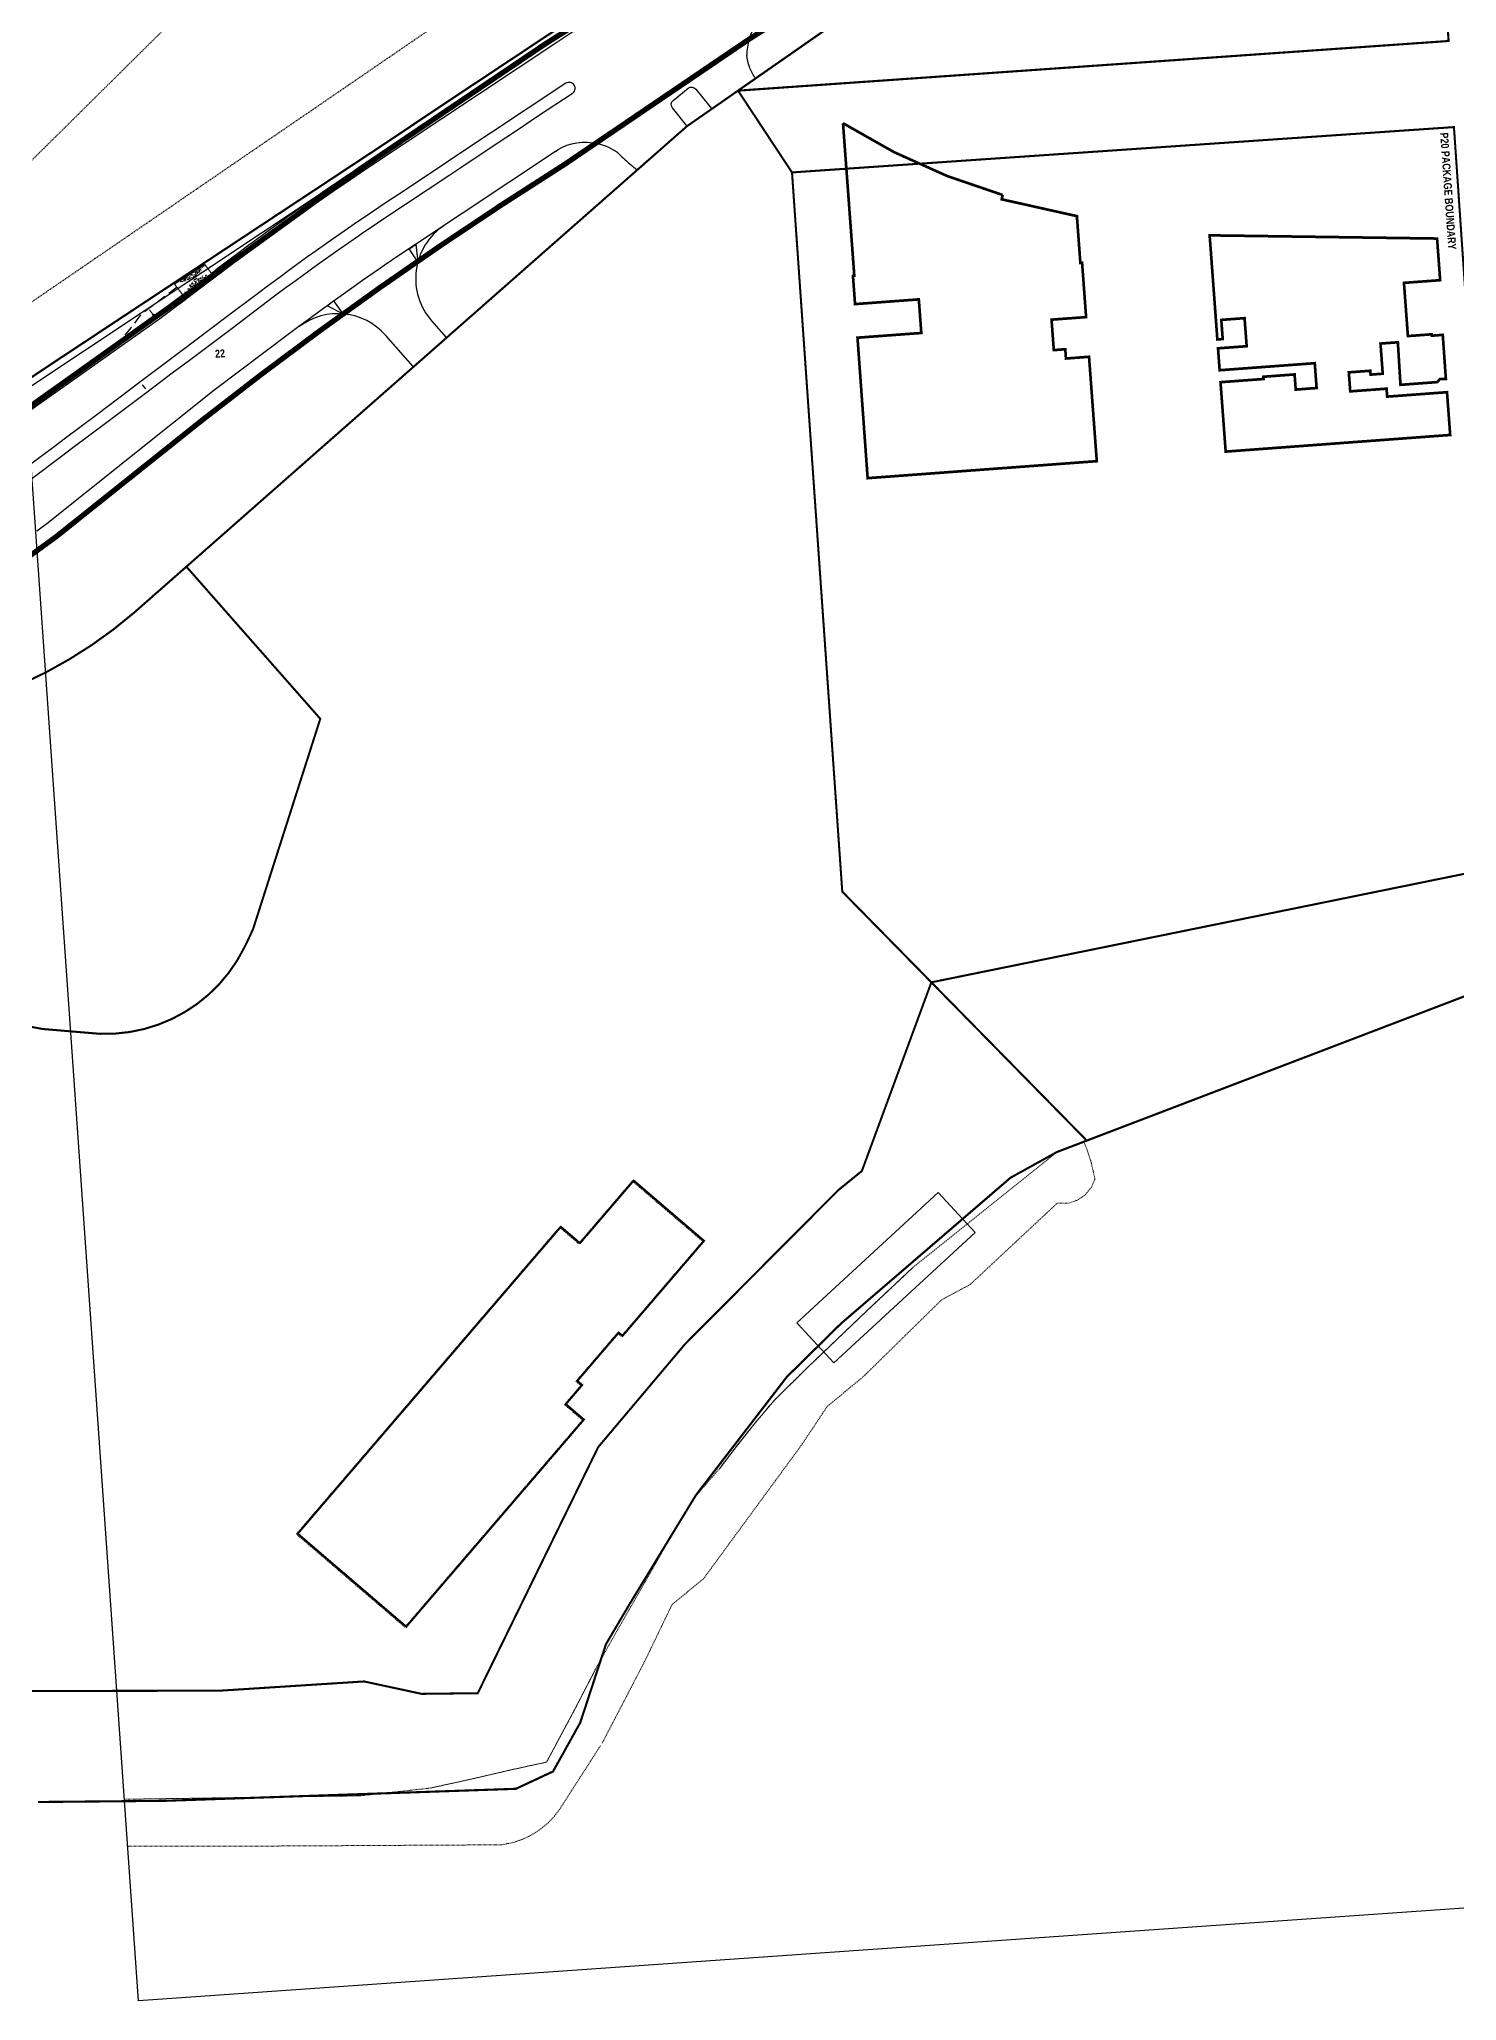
# Model space of a CAD drawing. Header units: millimetres. Extents: x 50357 to 985146, y 723188 to 1803594.
# Drawn here: x 834094 to 834359.7, y 819706.6 to 820074.3 of the extents above; entities that cross this region are included whole.
import ezdxf
from ezdxf.enums import TextEntityAlignment as Align
from ezdxf.xclip import XClip

# ---------------------------------------------------------------- set-up
doc = ezdxf.new("R2010")
doc.units = ezdxf.units.MM
doc.header["$LTSCALE"] = 3
doc.header["$MEASUREMENT"] = 0
for name, pattern in [('DASHED', [19.05, 12.7, -6.35]), ('DASHED2', [0.375, 0.25, -0.125]), ('DIVIDE', [1.25, 0.5, -0.25, 0, -0.25, 0, -0.25]), ('PHANTOM', [2.5, 1.25, -0.25, 0.25, -0.25, 0.25, -0.25]), ('x-baseplan$0$DGN Style 2', [1.94727e-06, 0, -1.94727e-06]), ('x-baseplan$0$XXXXX-PIW-DWG-P00-XXXX-R100-WS4-00$0$XXXXX-PIW-P-WHCGRDP1-XXX$0$HIDDEN', [9.525, 6.35, -3.175]), ('x-boundary$0$DGN Style 4', [76.563414, 38.257796, -19.128898, 0.047822, -19.128898])]:
    doc.linetypes.add(name, pattern=pattern)
doc.layers.get('Defpoints').update_dxf_attribs({"color": 32})
for name, color, linetype, lineweight in [('-Excluded area line', 7, 'DASHED2', 40), ('DraftConditionLine_AtGradeRoad_20180809', 7, 'Continuous', 0), ('x-baseplan$0$XXXXX-PIW-DWG-P00-XXXX-R100-WS4-00$0$XXXXX-PIW-P-WHCGRDP1-XXX$0$MMH125FS', 3, 'Continuous', 18), ('x-baseplan$0$XXXXX-PIW-DWG-P00-XXXX-R100-WS4-00$0$XXXXX-PIW-P-WHCGRDP1_RUN IN AND OUT-XXX$0$MMH060__', 3, 'Continuous', 13), ('x-baseplan$0$XXXXX-PIW-DWG-P00-XXXX-R100-WS4-00$0$XXXXX-PIW-P-WHCGRDP1_RUN IN AND OUT-XXX$0$MMH071__', 3, 'Continuous', 18)]:
    doc.layers.add(name, color=color, linetype=linetype, lineweight=lineweight)
for name, color, linetype in [('00-TITLEBOX', 7, 'Continuous'), ('00_Run-in', 1, 'Continuous'), ('00_Xref', 7, 'Continuous'), ('_PARCEL BOUNDARY', 10, 'DASHED'), ('x-baseplan$0$XXXXX-PIW-DWG-P00-XXXX-R100-WS4-00$0$XXXXX-PIW-P-WHCGRDP1-XXX$0$MMH030__', 3, 'Continuous'), ('x-baseplan$0$XXXXX-PIW-DWG-P00-XXXX-R100-WS4-00$0$XXXXX-PIW-P-WHCGRDP1-XXX$0$MMH125__', 3, 'x-baseplan$0$XXXXX-PIW-DWG-P00-XXXX-R100-WS4-00$0$XXXXX-PIW-P-WHCGRDP1-XXX$0$HIDDEN'), ('x-baseplan$0$XXXXX-PIW-DWG-P00-XXXX-R100-WS4-00$0$XXXXX-PIW-P-WHCGRDP1-XXX$0$MMH813_1', 3, 'Continuous'), ('x-baseplan$0$XXXXX-PIW-DWG-P00-XXXX-R100-WS4-00$0$XXXXX-PIW-P-WHCGRDP1-XXX$0$MMH813__', 3, 'Continuous'), ('x-baseplan$0$XXXXX-PIW-DWG-P00-XXXX-R100-WS4-00$0$XXXXX-PIW-P-WHCGRDP1_RUN IN AND OUT-XXX$0$MMH813_S', 3, 'Continuous')]:
    doc.layers.add(name, color=color, linetype=linetype)
doc.layers.add('x-baseplan$0$AR-ROAD_AR_BS_MI_', color=7, linetype='Continuous', true_color=0x6d6d6d)
doc.layers.add('x-boundary$0$AR-SIMS_BL_', color=7, linetype='x-boundary$0$DGN Style 4', true_color=0xff0505)
doc.styles.add('_BOLD', font='arialbd.ttf', dxfattribs={"width": 0.8})

# ---------------------------------------------------------------- blocks, each defined once
blk = doc.blocks.new('x-baseplan$0$XXXXX-PIW-DWG-P00-XXXX-R100-WS4-00$0$XXXXX-PIW-P-WHCGRDP1-XXX$0$FILL-SLOPE')
at = {"flags": 128}
blk.add_lwpolyline([(-0.06, 0.25), (0.06, 0.25), (-0.03772, 0.22678), (0.0279, 0.22678), (-0.02004, 0.20996), (0.02116, 0.20892), (-0.01586, 0.19736), (0, 0.18052), (0, 0)], dxfattribs=at)
blk = doc.blocks.new('x-baseplan$0$XXXXX-PIW-DWG-P00-XXXX-R100-WS4-00')
at = {"layer": 'x-baseplan$0$XXXXX-PIW-DWG-P00-XXXX-R100-WS4-00$0$XXXXX-PIW-P-WHCGRDP1_RUN IN AND OUT-XXX$0$MMH060__'}
h = blk.add_hatch(dxfattribs=at)
h.set_pattern_fill('AR-CONC', color=256, scale=0.005)
h.set_pattern_definition([(50, (0, 0), (0.910923345, -0.0796954277), [0.09525, -1.04775]), (355, (0, 0), (-0.1762171071, 0.9552842262), [0.0762, -0.83820292085]), (100.4514447, (0.0759, -0.0066), (0.73470623545, 0.87558875956), [0.080950044, -0.890451223]), (46.1842, (0, 0.254), (1.3553952045, -0.2102116397), [0.142875, -1.571625]), (96.63555761, (0.113, 0.2365), (1.1870206703, 1.237130623), [0.1214251157, -1.3356780408]), (351.18415117, (0, 0.254), (1.1870206703, 1.237130623), [0.1142998354, -1.2572986596]), (21, (0.127, 0.1905), (0.75807195635, -0.51132599094), [0.09525, -1.04775]), (326, (0.127, 0.1905), (0.30901014174, 0.9209398306), [0.0762, -0.8382]), (71.451445, (0.1902, 0.1479), (1.0670820964, 0.4096138444), [0.080950044, -0.890449688]), (37.5, (0, 0), (0.01544301625, 0.42277519437), [0, -0.82804, 0, -0.8509, 0, -0.841375]), (7.5, (0, 0), (0.33409831255, 0.50090287409), [0, -0.48514, 0, -0.80899, 0, -0.320675]), (327.5, (-0.2832, 0), (0.67795297583, -0.02864371996), [0, -0.3175, 0, -0.9906, 0, -1.31445]), (317.5, (-0.4102, 0), (0.74064590693, 0.12713245517), [0, -0.41275, 0, -0.65786, 0, -0.93345])])
edge = h.paths.add_edge_path()
edge.add_line((834260.35, 818031.27), (834265.73, 818035.32))
edge.add_line((834258.83, 818033.29), (834264.51, 818036.95))
at = {"layer": 'x-baseplan$0$XXXXX-PIW-DWG-P00-XXXX-R100-WS4-00$0$XXXXX-PIW-P-WHCGRDP1-XXX$0$MMH030__', "ltscale": 0.005142, "flags": 128}
blk.add_lwpolyline([(834253.4, 818013.66), (834252.8, 818014.45)], dxfattribs=at)
at = {"layer": 'x-baseplan$0$XXXXX-PIW-DWG-P00-XXXX-R100-WS4-00$0$XXXXX-PIW-P-WHCGRDP1-XXX$0$MMH125__', "ltscale": 0.1, "elevation": 6.25, "flags": 128}
blk.add_lwpolyline([(834259.27, 818032.71, -0.010568), (834252.55, 818027.65, -0.026), (834248.66, 818022.78, -5.003126)], format="xyb", dxfattribs=at)
at = {"layer": 'x-baseplan$0$XXXXX-PIW-DWG-P00-XXXX-R100-WS4-00$0$XXXXX-PIW-P-WHCGRDP1-XXX$0$MMH813_1'}
for p, q in [((834332.14, 818070.97, 6), (834310.99, 818056.9, 6.18)), ((834333.33, 818068.99, 6.18), (834327.06, 818064.82, 6.12)), ((834323.09, 818062.19, 6.12), (834318.73, 818059.28, 6.13)), ((834327.06, 818064.82, 6.12), (834323.09, 818062.19, 6.12)), ((834318.73, 818059.28, 6.13), (834312.27, 818054.99, 6.18)), ((834309.13, 818055.66, 6.2), (834300.8, 818050.13, 6.3)), ((834310.99, 818056.9, 6.18), (834309.13, 818055.66, 6.2)), ((834312.27, 818054.99, 6.18), (834310.4, 818053.75, 6.2)), ((834310.4, 818053.75, 6.2), (834302.07, 818048.21, 6.3)), ((834298.65, 818048.7, 6.33), (834295.56, 818046.63, 6.37)), ((834300.8, 818050.13, 6.3), (834298.65, 818048.7, 6.33)), ((834302.07, 818048.21, 6.3), (834299.92, 818046.78, 6.33)), ((834292.02, 818044.21, 6.41), (834288.37, 818041.68, 6.44)), ((834292.49, 818044.53, 6.4), (834292.02, 818044.21, 6.41)), ((834295.56, 818046.63, 6.37), (834292.49, 818044.53, 6.4)), ((834296.85, 818044.72, 6.37), (834293.79, 818042.64, 6.4)), ((834299.92, 818046.78, 6.33), (834296.85, 818044.72, 6.37)), ((834288.37, 818041.68, 6.44), (834284.28, 818038.78, 6.46)), ((834289.69, 818039.79, 6.44), (834285.62, 818036.91, 6.46)), ((834293.32, 818042.32, 6.41), (834289.69, 818039.79, 6.44)), ((834293.79, 818042.64, 6.4), (834293.32, 818042.32, 6.41)), ((834283.82, 818038.45, 6.46), (834280.22, 818035.84, 6.45)), ((834285.16, 818036.58, 6.46), (834281.58, 818033.98, 6.45)), ((834284.28, 818038.78, 6.46), (834283.82, 818038.45, 6.46)), ((834285.62, 818036.91, 6.46), (834285.16, 818036.58, 6.46)), ((834276.19, 818032.86, 6.42), (834274.86, 818031.86, 6.41)), ((834278.39, 818034.49, 6.44), (834276.19, 818032.86, 6.42)), ((834279.76, 818032.64, 6.44), (834277.57, 818031.02, 6.42)), ((834280.22, 818035.84, 6.45), (834278.39, 818034.49, 6.44)), ((834281.58, 818033.98, 6.45), (834279.76, 818032.64, 6.44)), ((834274.86, 818031.86, 6.41), (834268.2, 818026.85, 6.35)), ((834276.24, 818030.02, 6.41), (834269.58, 818025.01, 6.35)), ((834277.57, 818031.02, 6.42), (834276.24, 818030.02, 6.41)), ((834268.2, 818026.85, 6.35), (834260.21, 818020.84, 6.28)), ((834269.58, 818025.01, 6.35), (834261.59, 818019, 6.28)), ((834257, 818018.43, 6.26), (834252.21, 818014.83, 6.2)), ((834260.21, 818020.84, 6.28), (834257, 818018.43, 6.26)), ((834261.59, 818019, 6.28), (834258.38, 818016.59, 6.26)), ((834252.21, 818014.83, 6.2), (834244.22, 818008.82, 6.02)), ((834258.38, 818016.59, 6.26), (834253.6, 818012.99, 6.2)), ((834253.6, 818012.99, 6.2), (834245.6, 818006.98, 6.02)), ((834244.22, 818008.82, 6.02), (834238.38, 818004.42, 5.83)), ((834245.6, 818006.98, 6.02), (834239.76, 818002.58, 5.83)), ((834238.38, 818004.42, 5.83), (834236.23, 818002.81, 5.75)), ((834236.23, 818002.81, 5.75), (834228.24, 817996.79, 5.45)), ((834237.61, 818000.97, 5.75), (834229.62, 817994.96, 5.45)), ((834239.76, 818002.58, 5.83), (834237.61, 818000.97, 5.75))]:
    blk.add_line(p, q, dxfattribs=at)
blk.add_arc((834332.74, 818069.98), 1.15, 301.1434, 121.1434, dxfattribs=at)
at = {"layer": 'x-baseplan$0$XXXXX-PIW-DWG-P00-XXXX-R100-WS4-00$0$XXXXX-PIW-P-WHCGRDP1-XXX$0$MMH813__', "ltscale": 0.005142, "elevation": 5.71}
for points in [[(834337.38, 818084.35), (834297.41, 818057.78), (834291.58, 818053.89), (834290.75, 818053.33), (834289.09, 818052.21), (834288.26, 818051.64), (834287.44, 818051.07), (834286.61, 818050.51), (834284.15, 818048.79), (834283.33, 818048.22), (834280.87, 818046.48), (834280.05, 818045.9), (834279.24, 818045.32), (834278.43, 818044.73), (834275.99, 818042.97), (834275.18, 818042.38), (834274.38, 818041.78), (834273.57, 818041.19), (834272.76, 818040.59), (834271.16, 818039.4), (834269.9, 818038.46), (834265.73, 818035.32)], [(834260.35, 818031.27), (834255.44, 818027.58), (834255.19, 818027.4), (834222.81, 818004.47)]]:
    blk.add_lwpolyline(points, dxfattribs=at)
at = {"layer": 'x-baseplan$0$XXXXX-PIW-DWG-P00-XXXX-R100-WS4-00$0$XXXXX-PIW-P-WHCGRDP1-XXX$0$MMH813__', "ltscale": 0.005142}
blk.add_lwpolyline([(834330.19, 818058.17), (834330.67, 818058.49)], dxfattribs=at)
at = {"layer": 'x-baseplan$0$XXXXX-PIW-DWG-P00-XXXX-R100-WS4-00$0$XXXXX-PIW-P-WHCGRDP1-XXX$0$MMH813__', "ltscale": 0.005142, "flags": 128}
blk.add_lwpolyline([(834337.77, 818059.63), (834331.84, 818055.69)], dxfattribs=at)
at = {"layer": 'x-baseplan$0$XXXXX-PIW-DWG-P00-XXXX-R100-WS4-00$0$XXXXX-PIW-P-WHCGRDP1-XXX$0$MMH813__', "ltscale": 0.005142}
for points in [[(834329.89, 818079.37, 6.12), (834329.05, 818078.82, 6.11), (834328.22, 818078.26, 6.1), (834327.39, 818077.71, 6.09), (834321.56, 818073.84, 6.04), (834320.73, 818073.28, 6.04), (834317.4, 818071.07, 6.04), (834316.56, 818070.51, 6.04), (834313.23, 818068.3, 6.06), (834312.4, 818067.75, 6.06), (834306.57, 818063.87, 6.11), (834305.74, 818063.32, 6.12), (834297.41, 818057.78, 6.22), (834291.58, 818053.89, 6.29), (834290.75, 818053.33, 6.3), (834289.09, 818052.21, 6.32), (834288.26, 818051.64, 6.33), (834287.44, 818051.07, 6.34), (834286.61, 818050.51, 6.35), (834284.15, 818048.79, 6.37), (834283.33, 818048.22, 6.38), (834280.87, 818046.48, 6.39), (834280.05, 818045.9, 6.39), (834279.24, 818045.32, 6.39), (834278.43, 818044.73, 6.39), (834275.99, 818042.97, 6.38), (834275.18, 818042.38, 6.38), (834274.38, 818041.78, 6.38), (834273.57, 818041.19, 6.37), (834272.76, 818040.59, 6.36), (834271.16, 818039.4, 6.35), (834269.9, 818038.46, 6.34), (834266.57, 818035.95, 6.31)], [(834259.45, 818030.59, 6.25), (834255.44, 818027.58, 6.22), (834255.19, 818027.4, 6.22), (834252.74, 818025.67, 6.19), (834251.92, 818025.09, 6.19), (834251.11, 818024.51, 6.18), (834247.84, 818022.2, 6.13), (834247.02, 818021.62, 6.12), (834239.68, 818016.42, 5.95), (834238.86, 818015.84, 5.94), (834238.05, 818015.26, 5.91), (834233.15, 818011.8, 5.75)], [(834331.84, 818055.69, 0), (834305.6, 818038.25, 0), (834302.69, 818036.29, 0), (834299.79, 818034.32, 0), (834299.13, 818033.87, 0), (834295.77, 818031.54, 0), (834291.78, 818028.72, 0), (834291.14, 818028.25, 0), (834287.82, 818025.85, 0), (834285.84, 818024.4, 0), (834283.89, 818022.95, 0), (834282.4, 818021.83, 0), (834267.94, 818010.96, 0), (834236.67, 817985.99, 0), (834234.79, 817984.58, 0), (834234.39, 817984.28, 0), (834232.89, 817983.2, 0)], [(834330.19, 818058.17, 0), (834303.95, 818040.72, 0), (834301.02, 818038.76, 0), (834298.1, 818036.78, 0), (834297.44, 818036.32, 0), (834294.06, 818033.98, 0), (834290.05, 818031.13, 0), (834289.4, 818030.67, 0), (834286.07, 818028.25, 0), (834284.08, 818026.79, 0), (834282.11, 818025.33, 0), (834280.61, 818024.21, 0), (834266.15, 818013.33, 0), (834234.88, 817988.37, 0), (834233, 817986.96, 0)], [(834355.98, 818095.06, 0), (834355.75, 818094.92, 0), (834355.49, 818094.74, 0), (834355.48, 818094.73, 0), (834347.16, 818089.2, 0), (834338.61, 818084, 0), (834333.12, 818080.37, 0), (834330.28, 818078.46, 0), (834294.62, 818054.76, 0), (834291.59, 818052.72, 0), (834288.57, 818050.67, 0), (834287.89, 818050.2, 0), (834284.4, 818047.78, 0), (834280.25, 818044.84, 0), (834279.57, 818044.36, 0), (834276.13, 818041.86, 0), (834274.07, 818040.35, 0), (834272.04, 818038.84, 0), (834270.49, 818037.68, 0), (834256.03, 818026.8, 0), (834223.37, 818003.67, 0)], [(834366.48, 818079.21, 5.96), (834367.48, 818081.56, 5.99), (834367.81, 818082.13, 6), (834368.73, 818083.39, 6.01), (834370.29, 818084.96, 6.03), (834372.08, 818086.19, 6.04)], [(834337.77, 818059.63, 0), (834337.21, 818059.75, 0), (834336.21, 818059.85, 0), (834335.22, 818059.85, 0), (834334.22, 818059.75, 0), (834333.24, 818059.55, 0), (834332.29, 818059.26, 0), (834331.36, 818058.87, 0), (834330.67, 818058.49, 0)]]:
    blk.add_polyline3d(points, dxfattribs=at)
at = {"layer": 'x-baseplan$0$XXXXX-PIW-DWG-P00-XXXX-R100-WS4-00$0$XXXXX-PIW-P-WHCGRDP1_RUN IN AND OUT-XXX$0$MMH060__'}
for p, q in [((834258.83, 818033.29), (834264.51, 818036.95, 19.94)), ((834264.51, 818036.95, 19.94), (834265.73, 818035.32, 5.71)), ((834258.83, 818033.29), (834260.35, 818031.27, 6.49)), ((834260.35, 818031.27, 6.49), (834265.73, 818035.32, 5.71))]:
    blk.add_line(p, q, dxfattribs=at)
at = {"layer": 'x-baseplan$0$XXXXX-PIW-DWG-P00-XXXX-R100-WS4-00$0$XXXXX-PIW-P-WHCGRDP1_RUN IN AND OUT-XXX$0$MMH071__'}
for p, q in [((834265.73, 818035.32, 5.71), (834266.32, 818034.54)), ((834260.35, 818031.27, 6.49), (834260.94, 818030.49))]:
    blk.add_line(p, q, dxfattribs=at)
at = {"layer": 'x-baseplan$0$XXXXX-PIW-DWG-P00-XXXX-R100-WS4-00$0$XXXXX-PIW-P-WHCGRDP1_RUN IN AND OUT-XXX$0$MMH813_S'}
for p, q in [((834265.73, 818035.32, 6.46), (834267.52, 818035.44)), ((834267.52, 818035.44), (834266.32, 818034.54)), ((834260.35, 818031.27, 6.49), (834259.74, 818029.59)), ((834259.74, 818029.59), (834260.94, 818030.49))]:
    blk.add_line(p, q, dxfattribs=at)
for points in [[(834304.42, 818037.46), (834302.76, 818039.93), (834304.01, 818040.76)], [(834290.42, 818027.73), (834288.67, 818030.14), (834287.46, 818029.26)]]:
    blk.add_lwpolyline(points, close=True, dxfattribs=at)
at = {"layer": 'x-baseplan$0$XXXXX-PIW-DWG-P00-XXXX-R100-WS4-00$0$XXXXX-PIW-P-WHCGRDP1-XXX$0$MMH125FS', "ltscale": 100, "xscale": 5.202295715236875, "yscale": 5.202295715236875, "zscale": 5.202295715236875, "rotation": 218.061887046463}
blk.add_blockref('x-baseplan$0$XXXXX-PIW-DWG-P00-XXXX-R100-WS4-00$0$XXXXX-PIW-P-WHCGRDP1-XXX$0$FILL-SLOPE', (834254.09, 818028.47), dxfattribs=at)
blk = doc.blocks.new('x-baseplan')
blk.add_lwpolyline([(834375.48, 817838.59), (834401.96, 817863.03), (834408.88, 817855.53), (834382.4, 817831.09)], close=True)
at = {"layer": 'x-baseplan$0$AR-ROAD_AR_BS_MI_'}
blk.add_line((834217.07, 818004.36), (834353.63, 818095.16), dxfattribs=at)
at = {"layer": 'x-baseplan$0$AR-ROAD_AR_BS_MI_', "linetype": 'x-baseplan$0$DGN Style 2', "lineweight": 0}
for p, q in [((834376.45, 817815.83), (834357.95, 817790.58)), ((834356.49, 817806.09), (834360.93, 817811.23)), ((834357.95, 817790.58), (834352.08, 817785.79)), ((834352.08, 817785.79), (834346.93, 817775.09)), ((834346.93, 817775.09), (834338.95, 817759.75))]:
    blk.add_line(p, q, dxfattribs=at)
at = {"layer": 'x-baseplan$0$AR-ROAD_AR_BS_MI_', "linetype": 'x-baseplan$0$DGN Style 2', "flags": 128}
for points in [[(834344.62, 818162.09), (834344.39, 818162.07), (834343.83, 818162.01), (834343.27, 818161.93), (834342.72, 818161.85), (834342.16, 818161.76), (834341.61, 818161.66), (834341.06, 818161.55), (834340.51, 818161.43), (834339.96, 818161.3), (834339.42, 818161.16), (834338.87, 818161.01), (834338.33, 818160.85), (834333.7, 818157.18), (834236.42, 818060.84)], [(834236.41, 818060.84), (834194.52, 818019.36)]]:
    blk.add_lwpolyline(points, dxfattribs=at)
at = {"layer": 'x-baseplan$0$AR-ROAD_AR_BS_MI_', "linetype": 'x-baseplan$0$DGN Style 2', "lineweight": 0, "flags": 128}
for points in [[(834338.64, 817759.3), (834330.93, 817747.27), (834329.82, 817745.85), (834328.55, 817744.57), (834327.14, 817743.44), (834325.61, 817742.49), (834323.97, 817741.72), (834322.26, 817741.14), (834320.08, 817740.72), (834269.72, 817740.45), (834219.96, 817740.53), (834189.17, 817741.14), (834167.98, 817742.62), (834089.24, 817741.61), (834063.8, 817742), (834061.99, 817741.99), (834060.19, 817741.98), (834058.38, 817741.99), (834056.57, 817742.02), (834054.77, 817742.06), (834052.96, 817742.12), (834051.16, 817742.19), (834049.35, 817742.23), (834047.56, 817742.48), (834045.82, 817742.95), (834044.14, 817743.62), (834042.59, 817744.54), (834041.04, 817745.47), (834039.5, 817746.42), (834037.72, 817747.53), (834017.77, 817760.4), (834002.15, 817771.82), (833988.2, 817785.4), (833964.24, 817813.25), (833941.51, 817845.5), (833942.28, 817909.63), (833942.24, 817939.9), (833942.53, 817969.8), (833941.17, 817989.39), (833943.36, 818000.04)], [(834552.25, 817919.49), (834458.71, 817883.8), (834424.35, 817870.7)], [(834424.35, 817870.7), (834410.76, 817859.81), (834397.21, 817848.95), (834388.64, 817840.88), (834381.76, 817834.3), (834377.38, 817830.12), (834371.2, 817824.04), (834367.71, 817819.9), (834364.12, 817815.42), (834360.93, 817811.23)], [(834429.23, 817872.57), (834429.99, 817870.65), (834430.55, 817868.93), (834431.35, 817865.55), (834430.62, 817863.9), (834429.46, 817862.52), (834427.96, 817861.53), (834426.24, 817860.99), (834424.25, 817860.99), (834407.95, 817845.77), (834402.59, 817842.88), (834387.91, 817828.49), (834381.12, 817822.87), (834376.45, 817815.83)], [(834356.49, 817806.09), (834356.49, 817806.08), (834353.36, 817801.12), (834348.18, 817792.05), (834342, 817781.29), (834337.82, 817773.86), (834333.93, 817766.29), (834328.55, 817756.22), (834321.67, 817754.73), (834314.9, 817753.14), (834306.78, 817751.36), (834293.69, 817749.91), (834251.08, 817749.28), (834225.55, 817749.28), (834207.55, 817749.19), (834176.44, 817748.99), (834157.37, 817748.89), (834129.08, 817748.76), (834114.3, 817749.6), (834102.06, 817750.94), (834095.28, 817751.73), (834087.65, 817752.45), (834080.5, 817754.51), (834075.53, 817755.48), (834068.5, 817749.3), (834052.26, 817749.67), (834046.21, 817753.18), (834034.66, 817759.38), (834019.87, 817769.75), (834005.84, 817781.13), (833992.64, 817793.47), (833980.34, 817806.7), (833968.99, 817820.76), (833959.72, 817834.12), (833950.31, 817850)]]:
    blk.add_lwpolyline(points, dxfattribs=at)
at = {"layer": 'x-baseplan$0$AR-ROAD_AR_BS_MI_', "lineweight": 13, "flags": 128}
for points in [[(834397.21, 817848.95), (834388.64, 817840.88), (834381.76, 817834.3), (834377.38, 817830.12)], [(834377.38, 817830.12), (834371.2, 817824.04)], [(834371.2, 817824.04), (834367.71, 817819.9), (834364.12, 817815.42), (834360.93, 817811.23)], [(834337.82, 817773.86), (834333.93, 817766.29), (834328.55, 817756.23)], [(834321.67, 817754.73), (834314.9, 817753.14), (834306.78, 817751.36)], [(834328.55, 817756.23), (834321.67, 817754.73)], [(834293.69, 817749.91), (834251.08, 817749.29)]]:
    blk.add_lwpolyline(points, dxfattribs=at)
at = {"layer": 'x-baseplan$0$AR-ROAD_AR_BS_MI_', "linetype": 'x-baseplan$0$DGN Style 2'}
blk.add_open_spline([(834217.16, 818123.01), (834207.97, 818108.73), (834203.01, 818100.94), (834198.06, 818093.15), (834190.62, 818081.99), (834182.3, 818069.51), (834173.97, 818057.03), (834172.72, 818055.14), (834172.44, 818054.65), (834171.88, 818053.67), (834171.38, 818052.72), (834170.77, 818051.37), (834170.42, 818050.51), (834170.28, 818050.12), (834170.23, 818049.92), (834170.19, 818049.72), (834170.14, 818049.49), (834169.74, 818048.4), (834169.42, 818047.3), (834168.84, 818044.68), (834168.59, 818042.67), (834168.57, 818039.77), (834168.68, 818038.3), (834168.81, 818037.28), (834168.89, 818036.75), (834169.04, 818035.78), (834169.24, 818034.82), (834169.45, 818033.9), (834169.58, 818033.39), (834169.71, 818032.88), (834169.9, 818032.21), (834170.19, 818031.2), (834170.69, 818029.81), (834171.03, 818028.91), (834171.4, 818028.04), (834171.78, 818027.15), (834172.27, 818026.17), (834172.54, 818025.66), (834173.27, 818024.36), (834174.13, 818023.08), (834175.87, 818020.97), (834176.82, 818019.99), (834178.14, 818018.82), (834178.57, 818018.47), (834179.74, 818017.57), (834180.76, 818016.89), (834182.31, 818016), (834183.08, 818015.6), (834183.86, 818015.19), (834184.88, 818014.7), (834185.91, 818014.23), (834187.24, 818013.67), (834188, 818013.38), (834189.35, 818012.87), (834190.12, 818012.62), (834190.98, 818012.34), (834191.52, 818012.19), (834192.05, 818012.05), (834192.9, 818011.86), (834193.86, 818011.69), (834195.59, 818011.53), (834196.73, 818011.51), (834198.12, 818011.6), (834199.27, 818011.69), (834200.93, 818011.93), (834201.95, 818012.12), (834203.03, 818012.35), (834203.99, 818012.58), (834205.45, 818013.01), (834207.14, 818013.56), (834208.4, 818014.1), (834209.52, 818014.66), (834210.66, 818015.27), (834211.75, 818015.98), (834212.64, 818016.64), (834212.85, 818016.8), (834213.05, 818016.96), (834213.38, 818017.18), (834235.42, 818032.28), (834257.46, 818047.37), (834313.23, 818085.55)], degree=3, knots=[0, 0, 0, 0, 0.118549, 0.119922, 0.119922, 0.292667, 0.314758, 0.314758, 0.322104, 0.322104, 0.329451, 0.336081, 0.341297, 0.341488, 0.341488, 0.343923, 0.344155, 0.344618, 0.358987, 0.358987, 0.379393, 0.385178, 0.39664, 0.398543, 0.398543, 0.403565, 0.411326, 0.411326, 0.415739, 0.418174, 0.418174, 0.424794, 0.431794, 0.437349, 0.437349, 0.444091, 0.44981, 0.451582, 0.451582, 0.469286, 0.471423, 0.487063, 0.487063, 0.494301, 0.494301, 0.506246, 0.510156, 0.517505, 0.517505, 0.52162, 0.532201, 0.532201, 0.540333, 0.542782, 0.550898, 0.550898, 0.554553, 0.55809, 0.55809, 0.565833, 0.570707, 0.580657, 0.580657, 0.588819, 0.595598, 0.602376, 0.602376, 0.609847, 0.615173, 0.622211, 0.632923, 0.632923, 0.638514, 0.649735, 0.649735, 0.652952, 0.653071, 0.653071, 0.658133, 1, 1, 1, 1], dxfattribs=at)
blk.add_blockref('x-baseplan$0$XXXXX-PIW-DWG-P00-XXXX-R100-WS4-00', (0, 0))
blk = doc.blocks.new('PARCEL BOUNDARY')
at = {"layer": '_PARCEL BOUNDARY', "ltscale": 0.2, "const_width": 400}
for points in [[(835046275, 817368216), (834552235, 817304559), (834423997, 817255556), (834415272, 817250725), (834383474, 817223368), (834373340, 817213382), (834356312, 817191233), (834343998, 817171014), (834339429, 817163257), (834334619, 817148570), (834329521, 817139415), (834322539, 817136162), (834256694, 817133907), (834232989, 817133690)], [(834493654, 817517222), (834495714, 817487766), (834497384, 817463828), (834364188, 817454516), (834426900, 817498196), (834444635, 817513795)]]:
    blk.add_lwpolyline(points, dxfattribs=at)
blk.add_lwpolyline([(834221184, 817393764), (834236604, 817404009), (834264376, 817422377), (834297078, 817443981), (834310419, 817452901), (834352558, 817480871, 0.0821189)], format="xyb", dxfattribs=at)
at = {"layer": '_PARCEL BOUNDARY', "ltscale": 100, "const_width": 383}
for points in [[(834374306, 817439184), (834364188, 817454516), (834354598, 817447836), (834251000, 817356662), (834247124, 817353518), (834243074, 817350602), (834238864, 817347922), (834234507, 817345489), (834230017, 817343309)], [(834429575, 817257676), (834383731, 817304357), (834374306, 817439184), (834498385, 817447685), (834507891, 817309233)], [(834825297, 817359878), (834547391, 817324442), (834507889, 817309232), (834400429, 817287354), (834387406, 817251986), (834383005, 817248414), (834354246, 817219522), (834337980, 817200220), (834315409, 817154090), (834304897, 817153962), (834294102, 817156289), (834266885, 817154545), (834097559, 817154381)]]:
    blk.add_lwpolyline(points, dxfattribs=at)
at = {"layer": '_PARCEL BOUNDARY', "ltscale": 100, "const_width": 383, "flags": 128}
blk.add_lwpolyline([(834260789, 817365275), (834285886, 817336758), (834273307, 817297390, -0.0125363), (834271640, 817293857, -0.2950948), (834244613, 817277698, -0.2491379), (834154832, 817329505, 0.128618), (834178082, 817337195)], format="xyb", dxfattribs=at)
blk.add_lwpolyline([(834357819, 817238886), (834344632, 817250195), (834334564, 817238456), (834330978, 817241531), (834281657, 817183996), (834302000, 817166552), (834335298, 817205381), (834331915, 817208282), (834334981, 817211857), (834334066, 817212642), (834341825, 817221691), (834342543, 817221075), (834357819, 817238886)], dxfattribs=at)
at = {"layer": '_PARCEL BOUNDARY', "ltscale": 100, "const_width": 383, "elevation": -10000, "flags": 128}
blk.add_lwpolyline([(834357819, 817238886), (834344632, 817250195), (834334564, 817238456), (834330978, 817241531), (834281657, 817183996), (834302000, 817166552), (834335298, 817205381), (834331915, 817208282), (834334981, 817211857), (834334066, 817212642), (834341825, 817221691), (834342543, 817221075), (834357819, 817238886)], dxfattribs=at)
at = {"layer": 'Defpoints', "style": '_BOLD', "width": 0.8}
blk.add_text('P20 PACKAGE BOUNDARY', height=1500, rotation=274.00124, dxfattribs=at).set_placement((834496559, 817435644, 994000), align=Align.CENTER)
blk.add_text('22', height=1500, rotation=4.00124, dxfattribs=at).set_placement((834266210, 817404425, 994000))

msp = doc.modelspace()

# ---------------------------------------------------------------- hatches: boundary and pattern name
at = {"layer": '-Excluded area line'}
h = msp.add_hatch(dxfattribs=at)
h.set_pattern_fill('ANSI31', color=256)
h.set_pattern_definition([(45, (-139.47494, 1995.13076), (-0.088388347648, 0.088388347648), [])])
edge = h.paths.add_edge_path(flags=0)
edge.add_arc((834436.5268, 820041.2161), 0.5122, 0, 360)
edge = h.paths.add_edge_path(flags=17)
edge.add_line((834370.1796, 819898.3582), (834354.1764, 820127.3308))
edge.add_line((834354.1764, 820127.3308), (834355.7473, 820127.4406))
edge.add_line((834355.7473, 820127.4406), (834352.9692, 820167.1368))
edge.add_line((834352.9692, 820167.1368), (834351.3095, 820168.2318))
edge.add_line((834351.3095, 820168.2318), (834350.2016, 820184.0723))
edge.add_line((834350.2016, 820184.0723), (834350.2024, 820184.0729))
edge.add_arc((834337.5716, 820166.7457), 21.4422, 53.905246, 53.909549, ccw=False)
edge.add_line((834350.2037, 820184.0719), (834353.336, 820181.5063))
edge.add_line((834353.336, 820181.5063), (834358.2744, 820176.9438))
edge.add_arc((834422.1325, 820262.4089), 106.6872, 233.233545, 261.758005)
edge.add_line((834406.8385, 820156.8237), (834414.6807, 820155.7938))
edge.add_line((834414.6807, 820155.7938), (834431.0888, 820153.6391))
edge.add_line((834431.0888, 820153.6391), (834466.4887, 820152.6977))
edge.add_line((834466.4887, 820152.6977), (834466.489, 820152.6974))
edge.add_line((834466.489, 820152.6974), (834466.4918, 820152.6976))
edge.add_line((834466.4918, 820152.6976), (834490.6781, 820153.5131))
edge.add_line((834490.6781, 820153.5131), (834493.6229, 820153.7196))
edge.add_line((834493.6229, 820153.7196), (834497.3389, 820100.6412))
edge.add_line((834497.3389, 820100.6412), (834503.3242, 820101.0602))
edge.add_line((834503.3242, 820101.0602), (834506.8161, 820051.1823))
edge.add_line((834506.8161, 820051.1823), (834500.8302, 820050.7633))
edge.add_line((834500.8302, 820050.7633), (834503.924, 820006.5714))
edge.add_line((834503.924, 820006.5714), (834501.6802, 820006.4143))
edge.add_line((834501.6802, 820006.4143), (834503.9259, 819974.3285))
edge.add_line((834503.9259, 819974.3285), (834504.6981, 819962.9897))
edge.add_line((834504.6981, 819962.9897), (834505.4238, 819963.0405))
edge.add_line((834505.4238, 819963.0405), (834506.1496, 819963.0912))
edge.add_line((834506.1496, 819963.0912), (834508.6469, 819927.0094))
edge.add_line((834508.6469, 819927.0094), (834507.2588, 819926.734))
edge.add_line((834507.2588, 819926.734), (834412.7758, 819914.6199))
edge.add_line((834412.7758, 819914.6199), (834370.1796, 819898.3582))
edge = h.paths.add_edge_path(flags=0)
edge.add_arc((834436.5268, 820041.2161), 0.5122, 0, 360)
h.paths.add_polyline_path([(834443.6736, 819938.9851), (834436.5268, 820041.2161), (834364.2033, 820036.1601), (834372.2756, 819920.6896), (834407.966, 819934.432)], flags=0)
h.paths.add_polyline_path([(834436.5268, 820041.2161), (834364.2033, 820036.1601), (834372.2756, 819920.6896), (834407.966, 819934.432), (834443.6736, 819938.9851)], flags=0)
h.paths.add_polyline_path([(834437.1913, 820039.1464), (834449.6784, 820040.0193), (834449.4933, 820042.6664), (834437.0063, 820041.7934)], flags=8)
h.paths.add_polyline_path([(834477.4882, 819990.9035), (834447.8591, 819988.8322), (834444.432, 820037.8561), (834474.0611, 820039.9274)], flags=0)
edge = h.paths.add_edge_path(flags=17)
edge.add_line((834370.1796, 819898.3582), (834354.1764, 820127.3308))
edge.add_line((834354.1764, 820127.3308), (834355.7473, 820127.4406))
edge.add_line((834355.7473, 820127.4406), (834352.9692, 820167.1368))
edge.add_line((834352.9692, 820167.1368), (834351.3095, 820168.2318))
edge.add_line((834351.3095, 820168.2318), (834350.2016, 820184.0723))
edge.add_line((834350.2016, 820184.0723), (834350.2024, 820184.0729))
edge.add_arc((834337.5716, 820166.7457), 21.4422, 53.905246, 53.909549, ccw=False)
edge.add_line((834350.2037, 820184.0719), (834353.336, 820181.5063))
edge.add_line((834353.336, 820181.5063), (834358.2744, 820176.9438))
edge.add_arc((834422.1325, 820262.4089), 106.6872, 233.233545, 261.758005)
edge.add_line((834406.8385, 820156.8237), (834414.6807, 820155.7938))
edge.add_line((834414.6807, 820155.7938), (834431.0888, 820153.6391))
edge.add_line((834431.0888, 820153.6391), (834466.4887, 820152.6977))
edge.add_line((834466.4887, 820152.6977), (834466.489, 820152.6974))
edge.add_line((834466.489, 820152.6974), (834466.4918, 820152.6976))
edge.add_line((834466.4918, 820152.6976), (834490.6781, 820153.5131))
edge.add_line((834490.6781, 820153.5131), (834493.6229, 820153.7196))
edge.add_line((834493.6229, 820153.7196), (834497.3389, 820100.6412))
edge.add_line((834497.3389, 820100.6412), (834503.3242, 820101.0602))
edge.add_line((834503.3242, 820101.0602), (834506.8161, 820051.1823))
edge.add_line((834506.8161, 820051.1823), (834500.8302, 820050.7633))
edge.add_line((834500.8302, 820050.7633), (834503.924, 820006.5714))
edge.add_line((834503.924, 820006.5714), (834501.6802, 820006.4143))
edge.add_line((834501.6802, 820006.4143), (834503.9259, 819974.3285))
edge.add_line((834503.9259, 819974.3285), (834504.6981, 819962.9897))
edge.add_line((834504.6981, 819962.9897), (834505.4238, 819963.0405))
edge.add_line((834505.4238, 819963.0405), (834506.1496, 819963.0912))
edge.add_line((834506.1496, 819963.0912), (834508.6469, 819927.0094))
edge.add_line((834508.6469, 819927.0094), (834507.2588, 819926.734))
edge.add_line((834507.2588, 819926.734), (834412.7758, 819914.6199))
edge.add_line((834412.7758, 819914.6199), (834370.1796, 819898.3582))
edge = h.paths.add_edge_path(flags=0)
edge.add_line((834403.4392, 820100.9781), (834400.9072, 820137.2129))
edge.add_line((834400.9072, 820137.2129), (834394.0525, 820136.7515))
edge.add_line((834394.0525, 820136.7515), (834383.7833, 820138.9945))
edge.add_line((834383.7833, 820138.9945), (834386.4241, 820150.9795))
edge.add_arc((834419.1147, 820262.6947), 116.4, 237.276176, 253.689242, ccw=False)
edge.add_line((834356.19, 820164.769), (834360.8576, 820098.0013))
edge.add_line((834360.8576, 820098.0013), (834403.4392, 820100.9781))
h.paths.add_polyline_path([(834427.1602, 820102.6345), (834424.329, 820143.1329), (834466.987, 820142.4068), (834469.5602, 820105.6004)], flags=0)

# ---------------------------------------------------------------- linework, layer by layer
at = {"layer": '00-TITLEBOX', "color": 96, "linetype": 'DIVIDE', "ltscale": 100, "const_width": 0.5}
msp.add_lwpolyline([(834244.6333, 820058.599, 0.07016342), (834274.5546, 820045.1443), (834274.3788, 820044.329), (834288.4754, 820041.1763), (834289.1259, 820032.401), (834289.449, 820032.4241), (834290.2024, 820022.2487), (834283.7232, 820021.7684), (834284.146, 820016.064), (834286.2952, 820016.2233), (834286.424, 820014.4859), (834290.7534, 820014.8068), (834292.2023, 819995.2391), (834249.2536, 819992.0556), (834247.352, 820018.3877), (834259.3115, 820019.2743), (834258.8447, 820025.5711), (834246.8914, 820024.685), (834246.4983, 820029.988), (834246.7493, 820030.0066), (834244.6333, 820058.599)], format="xyb", dxfattribs=at)
msp.add_lwpolyline([(834313.358, 820037.5748), (834355.9882, 820036.9746), (834356.5668, 820029.1703), (834356.2972, 820029.1503), (834356.2972, 820029.1503), (834349.7822, 820028.6674), (834350.5216, 820018.692), (834354.9802, 820019.0225), (834354.9987, 820018.7663), (834357.0557, 820018.9188), (834357.6384, 820010.6685), (834356.5206, 820010.6354), (834356.0278, 820010.0636), (834349.1284, 820009.5522), (834348.6382, 820017.5268), (834345.3843, 820017.2856), (834345.8033, 820011.6338), (834343.5213, 820011.4646), (834343.4672, 820012.1879), (834339.4494, 820011.89), (834339.7137, 820008.3249), (834346.5242, 820008.8297), (834346.6348, 820007.3375), (834357.8525, 820008.169), (834358.4468, 820000.1525), (834316.364, 819997.0307), (834315.399, 820010.0463), (834323.4594, 820010.6432), (834323.4281, 820011.065), (834329.2831, 820011.4987), (834329.4936, 820008.6597), (834333.4103, 820008.9501), (834333.065, 820013.6075), (834315.2332, 820012.2853), (834314.9285, 820016.3934), (834320.2989, 820016.7914), (834319.9091, 820022.0494), (834315.5424, 820021.7257), (834315.81, 820018.135), (834314.8057, 820018.0605), (834313.358, 820037.5748)], dxfattribs=at)
at = {"layer": '00_Run-in'}
for p, q in [((834164.0422, 820012.9926, -0.0001), (834158.9246, 820018.8076, -0.0001)), ((834167.5184, 820021.5259, -0.0001), (834170.2331, 820018.4412, 0))]:
    msp.add_line(p, q, dxfattribs=at)
msp.add_lwpolyline([(834215.3697, 820058.1201), (834212.6594, 820061.4755, -0.41421356), (834212.809, 820062.8817), (834215.6247, 820065.156, -0.41421356), (834217.0309, 820065.0065), (834219.9759, 820061.3605)], format="xyb", dxfattribs=at)
for points in [[(834164.9432, 820032.5862), (834163.2872, 820035.0577), (834164.5358, 820035.889)], [(834150.9431, 820022.8619), (834149.1978, 820025.2712), (834147.9831, 820024.3913)]]:
    msp.add_lwpolyline(points, close=True, dxfattribs=at)
for centre, radius, start, end in [((834239.3621, 820071.0466, 17.8919), 12.7854, 165.072206, 178.662343), ((834236.2401, 820073.0252), 10, 215.78852, 216.318307), ((834197.2369, 820046.5513), 8.2822, 46.980658, 82.663742), ((834176.5288, 820029.4557, -0.0001), 12, 123.678106, 221.350196), ((834149.9163, 820010.8797, -0.0001), 12, 41.350196, 126.842303)]:
    msp.add_arc(centre, radius, start, end, dxfattribs=at)
for points, knots in [([(834228.1283, 820067.1773), (834227.9148, 820067.485), (834227.5266, 820068.1268), (834226.9167, 820069.4981), (834226.6584, 820070.6002), (834226.5801, 820071.345)], [-1, -1, -1, -1, -0.75, -0.5, 0, 0, 0, 0]), ([(834202.8874, 820052.6066), (834203.6626, 820051.8144), (834204.6842, 820050.8958), (834205.7733, 820050.0623), (834205.9845, 820049.9057)], [-1, -1, -1, -1, -0.75, -0.690676233, -0.690676233, -0.690676233, -0.690676233])]:
    msp.add_open_spline(points, degree=3, knots=knots, dxfattribs=at)
at = {"layer": 'Defpoints'}
msp.add_lwpolyline([(834063.1753, 820412.9749), (834767.4033, 820462.2058), (834816.7833, 819755.845), (834112.5554, 819706.6141)], close=True, dxfattribs=at)
at = {"layer": 'DraftConditionLine_AtGradeRoad_20180809', "linetype": 'PHANTOM', "ltscale": 0.3, "const_width": 1, "flags": 128}
msp.add_lwpolyline([(834301.7853, 820165.7243), (834301.8064, 820165.0595), (834301.8159, 820164.3945), (834301.8138, 820163.7294), (834301.8001, 820163.0644), (834301.7747, 820162.3998), (834301.7378, 820161.7358), (834301.6893, 820161.0724), (834301.6293, 820160.4101), (834301.5576, 820159.7488), (834301.4745, 820159.0889), (834301.3798, 820158.4306), (834301.2737, 820157.774), (834301.1561, 820157.1194), (834301.0272, 820156.4669), (834300.8868, 820155.8168), (834300.7351, 820155.1693), (834300.5722, 820154.5244), (834300.398, 820153.8825), (834300.2127, 820153.2438), (834300.0162, 820152.6084), (834299.8087, 820151.9765), (834299.5901, 820151.3483), (834299.3607, 820150.7241), (834299.1204, 820150.1039), (834298.8692, 820149.488), (834298.6074, 820148.8766), (834298.335, 820148.2699), (834298.052, 820147.668), (834297.7585, 820147.0711), (834297.4547, 820146.4795), (834297.1406, 820145.8932), (834296.8163, 820145.3126), (834296.4819, 820144.7376), (834296.1376, 820144.1686), (834295.7833, 820143.6057), (834295.4193, 820143.0491), (834295.0457, 820142.4989), (834294.6625, 820141.9553), (834294.2698, 820141.4184), (834293.8679, 820140.8885), (834293.4567, 820140.3657), (834293.0365, 820139.8502), (834292.6074, 820139.342), (834292.1695, 820138.8415), (834292.1694, 820138.8413), (834290.1651, 820136.8526), (834288.1265, 820134.8992), (834286.054, 820132.9817), (834283.9485, 820131.1006), (834281.8104, 820129.2566), (834279.6405, 820127.4501), (834277.4393, 820125.6818), (834275.2077, 820123.9522), (834272.9462, 820122.2618), (834270.6555, 820120.6111), (834268.3364, 820119.0007), (834265.9895, 820117.431), (834263.6156, 820115.9024), (834261.2153, 820114.4156), (834258.7895, 820112.9708), (834256.3389, 820111.5686), (834253.8641, 820110.2094), (834251.366, 820108.8936), (834250.2584, 820108.3279, 0.0292121), (834224.435, 820095.8033, 0.02526117), (834120.192, 820025.4198), (834083.5263, 819999.2796), (834082.9256, 819998.7875), (834082.3163, 819998.3061), (834081.6987, 819997.8353), (834081.073, 819997.3754), (834080.4394, 819996.9264), (834079.798, 819996.4886), (834079.1491, 819996.0621), (834078.4929, 819995.6469), (834077.8295, 819995.2433), (834077.1592, 819994.8513), (834076.4821, 819994.471), (834075.7985, 819994.1026), (834075.1085, 819993.7462), (834074.4125, 819993.402), (834073.7105, 819993.0699), (834073.0029, 819992.7501), (834072.2898, 819992.4427), (834071.5714, 819992.1478), (834070.848, 819991.8655), (834070.1198, 819991.5958), (834069.3869, 819991.3389), (834068.6497, 819991.0949), (834067.9084, 819990.8637), (834067.1631, 819990.6455), (834066.4142, 819990.4404), (834065.6618, 819990.2483), (834064.9061, 819990.0694), (834064.1474, 819989.9038), (834063.386, 819989.7514), (834062.622, 819989.6123), (834061.8557, 819989.4865), (834061.0873, 819989.3742), (834060.3171, 819989.2752), (834059.5453, 819989.1898), (834058.7721, 819989.1178), (834057.9977, 819989.0593), (834057.2225, 819989.0144), (834056.4466, 819988.983), (834055.6702, 819988.9651), (834054.8937, 819988.9608), (834054.1172, 819988.97), (834053.341, 819988.9928), (834052.5653, 819989.0291), (834051.7904, 819989.079), (834051.0164, 819989.1424), (834050.2437, 819989.2193), (834049.4724, 819989.3096), (834048.7028, 819989.4134), (834047.9352, 819989.5306), (834047.1697, 819989.6612), (834046.4066, 819989.8051), (834045.6461, 819989.9624), (834044.8885, 819990.1328), (834044.134, 819990.3165), (834043.3828, 819990.5133), (834042.6352, 819990.7232), (834041.8913, 819990.9461), (834041.1515, 819991.182), (834040.4158, 819991.4307), (834039.6847, 819991.6923), (834038.9582, 819991.9665), (834038.2365, 819992.2534), (834037.5201, 819992.5528), (834036.8089, 819992.8648), (834036.1033, 819993.189), (834035.4035, 819993.5255), (834034.7096, 819993.8742), (834034.0219, 819994.235), (834033.3407, 819994.6077), (834032.666, 819994.9922), (834031.9982, 819995.3885), (834031.3374, 819995.7963), (834030.6837, 819996.2156), (834030.0376, 819996.6463), (834029.399, 819997.0881), (834028.7682, 819997.5411), (834028.1455, 819998.005), (834027.5309, 819998.4796), (834026.9247, 819998.965), (834026.327, 819999.4608), (834025.7382, 819999.967), (834025.1582, 820000.4834), (834024.5873, 820001.0098), (834024.0257, 820001.5462), (834023.4736, 820002.0922), (834022.9311, 820002.6478), (834022.6848, 820002.9065), (834022.1376, 820003.5218), (834021.6012, 820004.1465), (834021.0758, 820004.7804), (834020.5616, 820005.4234), (834020.0586, 820006.0754), (834019.5671, 820006.7359), (834019.0872, 820007.405), (834018.6191, 820008.0823), (834018.1628, 820008.7678), (834017.7186, 820009.461), (834017.2866, 820010.1619), (834016.8668, 820010.8703), (834016.4595, 820011.5858), (834016.0647, 820012.3084), (834015.6826, 820013.0377), (834015.3133, 820013.7736), (834014.9569, 820014.5159), (834014.6135, 820015.2642), (834014.2832, 820016.0184), (834013.9661, 820016.7783), (834013.6623, 820017.5436), (834013.3719, 820018.3141), (834013.095, 820019.0895), (834012.8317, 820019.8696), (834012.5821, 820020.6542), (834012.3462, 820021.4431), (834012.1241, 820022.2359), (834011.9158, 820023.0325), (834011.7215, 820023.8327), (834011.5412, 820024.636), (834011.3749, 820025.4425), (834011.2227, 820026.2516), (834011.0847, 820027.0634), (834010.9609, 820027.8774), (834010.8513, 820028.6934), (834010.7559, 820029.5113), (834010.6749, 820030.3306), (834010.6081, 820031.1513), (834010.5557, 820031.973), (834010.5176, 820032.7955), (834010.4939, 820033.6185), (834010.4846, 820034.4418), (834010.4896, 820035.2652), (834010.509, 820036.0883), (834010.5427, 820036.911), (834010.5908, 820037.733), (834010.6533, 820038.554), (834010.7301, 820039.3738), (834010.8211, 820040.1921), (834010.9265, 820041.0087), (834011.046, 820041.8234), (834011.1798, 820042.6358), (834011.3277, 820043.4458), (834011.4898, 820044.253), (834011.6659, 820045.0574), (834011.856, 820045.8585), (834012.06, 820046.6562), (834012.278, 820047.4502), (834012.5098, 820048.2403), (834012.7553, 820049.0262), (834013.0145, 820049.8077), (834013.2873, 820050.5845), (834013.5737, 820051.3565), (834013.8734, 820052.1234), (834014.1865, 820052.8849), (834014.5129, 820053.6409), (834014.7129, 820054.0871), (834016.5676, 820057.4474), (834018.4807, 820060.7748), (834020.4516, 820064.0683), (834022.4797, 820067.3269), (834024.5643, 820070.5497), (834024.8411, 820070.9685), (834046.0195, 820103.8268), (834046.4099, 820104.4038), (834046.8102, 820104.974), (834047.2205, 820105.537), (834047.6405, 820106.0929), (834048.0701, 820106.6413), (834048.5093, 820107.1821), (834048.9578, 820107.7152), (834049.4156, 820108.2404), (834049.8824, 820108.7575), (834050.3582, 820109.2664), (834050.8428, 820109.7669), (834051.3361, 820110.2588), (834051.8379, 820110.7421), (834052.348, 820111.2166), (834052.8664, 820111.682), (834053.3928, 820112.1384), (834053.9271, 820112.5855), (834054.2867, 820112.8776, 0.1973975), (834059.4818, 820122.8267), (834059.5323, 820123.1662), (834059.5887, 820123.5048), (834059.651, 820123.8423), (834059.7192, 820124.1787), (834059.7932, 820124.5138), (834059.8731, 820124.8476), (834059.9588, 820125.18), (834060.0503, 820125.5108), (834060.1475, 820125.84), (834060.2505, 820126.1674), (834060.3592, 820126.493), (834060.4735, 820126.8166), (834060.5935, 820127.1382), (834060.719, 820127.4576), (834060.8501, 820127.7748), (834060.9868, 820128.0897), (834061.1289, 820128.4021), (834061.2764, 820128.712), (834061.4293, 820129.0193), (834061.5876, 820129.3239), (834061.7512, 820129.6256), (834061.92, 820129.9245), (834062.0939, 820130.2204), (834062.2731, 820130.5131), (834062.4573, 820130.8027), (834062.6465, 820131.0891), (834062.8407, 820131.3721), (834062.8863, 820131.437), (834064.9306, 820134.4165), (834057.9288, 820139.2205), (834057.9222, 820139.225), (834054.9634, 820141.2551), (834054.8205, 820141.1873), (834054.6764, 820141.1221), (834054.5312, 820141.0593), (834054.3849, 820140.9991), (834054.2376, 820140.9415), (834054.0893, 820140.8865), (834053.9401, 820140.834), (834053.79, 820140.7842), (834053.639, 820140.737), (834053.4873, 820140.6924), (834053.3348, 820140.6505), (834053.1815, 820140.6112), (834053.0276, 820140.5746), (834052.8731, 820140.5408), (834052.7181, 820140.5096), (834052.5625, 820140.4811), (834052.4064, 820140.4554), (834052.2499, 820140.4324), (834052.0931, 820140.4121), (834051.9359, 820140.3945), (834051.7784, 820140.3797), (834051.6207, 820140.3677), (834051.4628, 820140.3584), (834051.3048, 820140.3519), (834051.1466, 820140.3481), (834050.9885, 820140.3471), (834050.8303, 820140.3488), (834050.6722, 820140.3533), (834050.5142, 820140.3606), (834050.3563, 820140.3706), (834050.1987, 820140.3834), (834050.0413, 820140.3989), (834049.8841, 820140.4172), (834049.7274, 820140.4382), (834049.571, 820140.4619), (834049.4151, 820140.4884), (834049.2596, 820140.5176), (834049.1047, 820140.5495), (834048.9503, 820140.5841), (834048.7966, 820140.6213), (834048.6436, 820140.6613), (834048.5401, 820140.6899), (834046.743, 820140.9813), (834044.9251, 820141.0788, 0.49426071), (834028.5347, 820119.5641), (834028.6161, 820119.2745), (834028.6925, 820118.9836), (834028.7638, 820118.6914), (834028.83, 820118.398), (834028.891, 820118.1035), (834028.9469, 820117.808), (834028.9977, 820117.5115), (834029.0432, 820117.2142), (834029.0836, 820116.9162), (834029.1187, 820116.6175), (834029.1487, 820116.3182), (834029.1734, 820116.0184), (834029.1928, 820115.7183), (834029.2071, 820115.4179), (834029.2161, 820115.1172), (834029.2198, 820114.8165), (834029.2183, 820114.5157), (834029.2115, 820114.215), (834029.1995, 820113.9145), (834029.1823, 820113.6142), (834029.1598, 820113.3143), (834029.132, 820113.0148), (834029.0991, 820112.7158), (834029.0609, 820112.4175), (834029.0176, 820112.1198), (834028.969, 820111.823), (834028.9153, 820111.5271), (834028.8564, 820111.2321), (834028.7924, 820110.9382), (834028.7233, 820110.6455), (834028.6491, 820110.3541), (834028.5698, 820110.0639), (834028.4854, 820109.7752), (834028.396, 820109.4881), (834028.3016, 820109.2025), (834028.2023, 820108.9186), (834028.098, 820108.6365), (834027.9888, 820108.3562), (834027.8747, 820108.0779), (834027.7558, 820107.8017), (834027.6321, 820107.5275), (834027.5036, 820107.2556), (834027.3704, 820106.9859), (834027.2325, 820106.7186), (834027.09, 820106.4537), (834026.9428, 820106.1914), (834026.7911, 820105.9317), (834026.6349, 820105.6747), (834026.4743, 820105.4204), (834026.3092, 820105.169), (834026.2842, 820105.1317), (834000.6989, 820070.788, 0.32210851), (833999.94, 819994.9607, 0.4344415), (834097.1928, 819981.1228), (834124.5585, 820002.9662), (834135.5001, 820011.4276), (834146.5877, 820019.6967), (834157.8179, 820027.7711), (834169.1873, 820035.6482), (834180.6925, 820043.3258), (834192.3299, 820050.8013), (834192.3618, 820050.8214), (834227.0188, 820074.3396), (834234.052, 820078.8229), (834240.8891, 820082.2829), (834244.6467, 820084.1212, 0.01189914), (834261.3713, 820092.1615, 0.03765895), (834282.1001, 820104.9732, 0.01563381), (834305.1531, 820123.9028, 0.24235352), (834320.2021, 820170.1708)], format="xyb", dxfattribs=at)
at = {"layer": 'x-boundary$0$AR-SIMS_BL_', "linetype": 'DIVIDE', "ltscale": 0.01, "elevation": -999, "flags": 128}
msp.add_lwpolyline([(834218.3441, 819848.9878), (834205.1571, 819860.2968), (834195.0891, 819848.5578), (834191.5031, 819851.6328), (834142.1821, 819794.0978), (834162.5251, 819776.6538), (834195.8231, 819815.4828), (834192.4401, 819818.3838), (834195.5061, 819821.9588), (834194.5911, 819822.7438), (834202.3501, 819831.7928), (834203.0681, 819831.1768), (834218.3441, 819848.9878)], dxfattribs=at)

# ---------------------------------------------------------------- block references
at = {"layer": '00_Xref'}
ref = msp.add_blockref('x-baseplan', (-139.4749, 1995.1308), dxfattribs=at)
XClip(ref).set_block_clipping_path([(834202.6502530554, 818417.8441569643), (834906.8781916734, 818467.0750907004), (834956.2582314801, 817760.714252038), (834252.0302928621, 817711.483318302)])
at = {"layer": '_PARCEL BOUNDARY', "ltscale": 0.2, "xscale": 0.001, "yscale": 0.001, "zscale": 0.001, "rotation": 359.998908534026}
msp.add_blockref('PARCEL BOUNDARY', (-154.8035, 2626.0798, -0.0001), dxfattribs=at)

doc.saveas('drawing.dxf')
